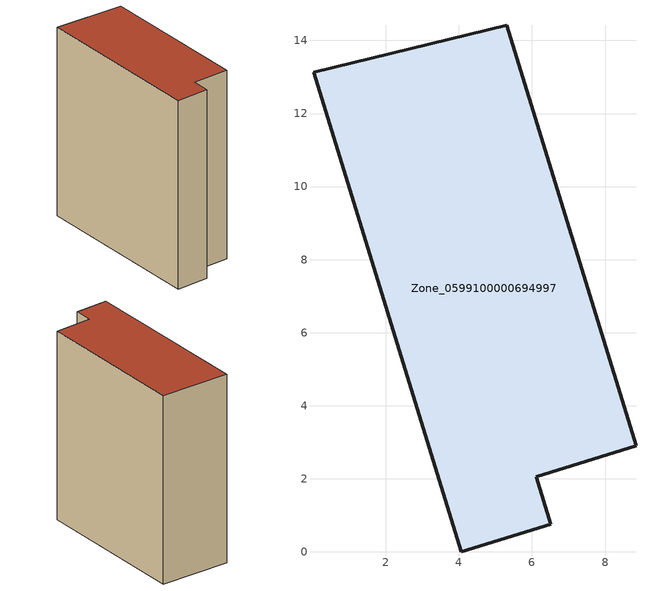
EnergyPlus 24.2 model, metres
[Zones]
Zone_0599100000694997
 floor ground (C_G): 6.12,2.06 6.52,0.76 4.06,0 0.02,13.13 5.31,14.42 8.85,2.9 z0
 wall outside (C_F): 0.02,13.13 4.06,0 6.52,0.76 6.12,2.06 8.85,2.9 5.31,14.42 0.02,13.13 z0:15.07
 roof outside (C_R): 5.31,14.42 0.02,13.13 4.06,0 6.52,0.76 6.12,2.06 8.85,2.9 z15.07
[BUILDING]
Pand.0599100000694997: North Axis=0; Terrain=City; Loads Convergence Tolerance Value=0.04; Temperature Convergence Tolerance Value=0.4; Solar Distribution=FullExterior; Maximum Number of Warmup Days=25; Minimum Number of Warmup Days=1
[Site:Location]
Rotterdam.The.Hague.AP_ZH_NLD Design_Conditions: Latitude=51.96; Longitude=4.45; Time Zone=1; Elevation=-4.5
[SITE:GROUNDTEMPERATURE:BUILDINGSURFACE]
18, 18, 18, 18, 18, 18, 18, 18, 18, 18, 18, 18
[MATERIAL] Thermal Absorptance=0.9; Solar Absorptance=0.7; Visible Absorptance=0.7
Name | Roughness | Thickness | Conductivity | Density | Specific Heat
G.TI.1946 | MediumSmooth | 0.15 | 1 | 540 | 1210
F.TI.1946 | Rough | 0.3 | 0.857143 | 1920 | 840
R.TI.1946 | MediumRough | 0.2 | 0.1 | 1500 | 1000
[CONSTRUCTION]
C_G: G.TI.1946
C_F: F.TI.1946
C_R: R.TI.1946
[ZONE]
Zone_0599100000694997: Type=1; Multiplier=1; Ceiling Height=Autocalculate; Volume=Autocalculate; Floor Area=autocalculate; Part of Total Floor Area=Yes
[ZONEINFILTRATION:DESIGNFLOWRATE]
Infil_Zone_0599100000694997: Zone or ZoneList or Space or SpaceList=Zone_0599100000694997; Schedule=AlwaysOn; Design Flow Rate Calculation Method=Flow/Area; Flow Rate per Floor Area=0.003; Constant Term Coefficient=1; Temperature Term Coefficient=0; Velocity Term Coefficient=0; Velocity Squared Term Coefficient=0
[HVACTEMPLATE:ZONE:IDEALLOADSAIRSYSTEM]
Zone_0599100000694997: Maximum Heating Supply Air Temperature=50; Minimum Cooling Supply Air Temperature=13; Maximum Heating Supply Air Humidity Ratio=0.0156; Minimum Cooling Supply Air Humidity Ratio=0.0077; Heating Limit=NoLimit; Cooling Limit=NoLimit; Dehumidification Control Type=ConstantSensibleHeatRatio; Cooling Sensible Heat Ratio=0.7; Dehumidification Setpoint=60; Humidification Control Type=None; Humidification Setpoint=30; Outdoor Air Method=None; Outdoor Air Flow Rate per Person=0.00944; Outdoor Air Flow Rate per Zone Floor Area=0; Outdoor Air Flow Rate per Zone=0; Demand Controlled Ventilation Type=None; Outdoor Air Economizer Type=NoEconomizer; Heat Recovery Type=None; Sensible Heat Recovery Effectiveness=0.7; Latent Heat Recovery Effectiveness=0.65
[ZONECONTROL:THERMOSTAT]
ThermostatControl_Zone_0599100000694997: Zone or ZoneList=Zone_0599100000694997; Control Type Schedule=DualSetpointControlType; Control 1=Thermostat_Zone_0599100000694997; Temperature Difference Between Cutout And Setpoint=0
[THERMOSTATSETPOINT:DUALSETPOINT]
Thermostat_Zone_0599100000694997: Heating Setpoint Temperature Schedule=HeatingSetpoint_Zone_0599100000694997; Cooling Setpoint Temperature Schedule=CoolingSetpoint_Zone_0599100000694997
[SCHEDULE:COMPACT]
HeatingSetpoint_Zone_0599100000694997: Through: 12/31, For: AllDays, Until: 24:00, 21
CoolingSetpoint_Zone_0599100000694997: Through: 12/31, For: AllDays, Until: 24:00, 24
DualSetpointControlType: Through: 12/31, For: AllDays, Until: 24:00, 4
AlwaysOn: Through: 12/31, For: AllDays, Until: 24:00, 1
